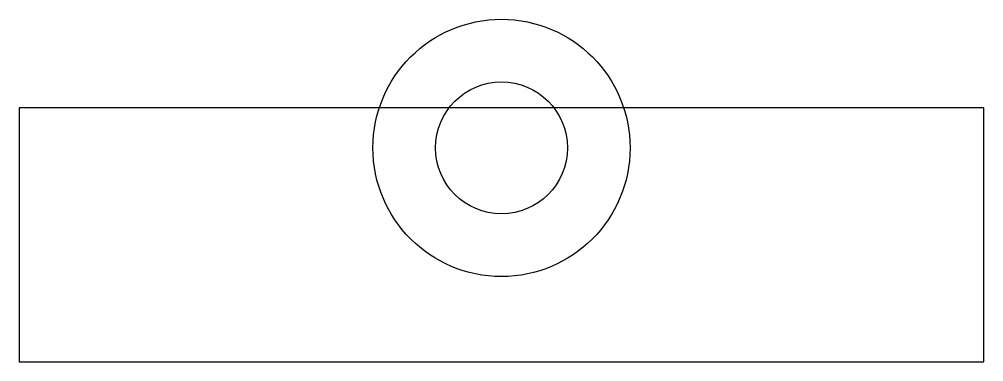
# Model space of a CAD drawing. Header units: millimetres. Extents: x 0 to 30, y 0 to 10.7.
import ezdxf

# ---------------------------------------------------------------- set-up
doc = ezdxf.new("R2010")
doc.units = ezdxf.units.MM
doc.layers.get('0').update_dxf_attribs({"linetype": 'CONTINUOUS'})

msp = doc.modelspace()

# ---------------------------------------------------------------- linework, layer by layer
msp.add_lwpolyline([(0, 0), (30, 0), (30, 7.9), (0, 7.9)], close=True)
for radius in [4, 2.05]:
    msp.add_circle((15, 6.65), radius)

doc.saveas('drawing.dxf')
